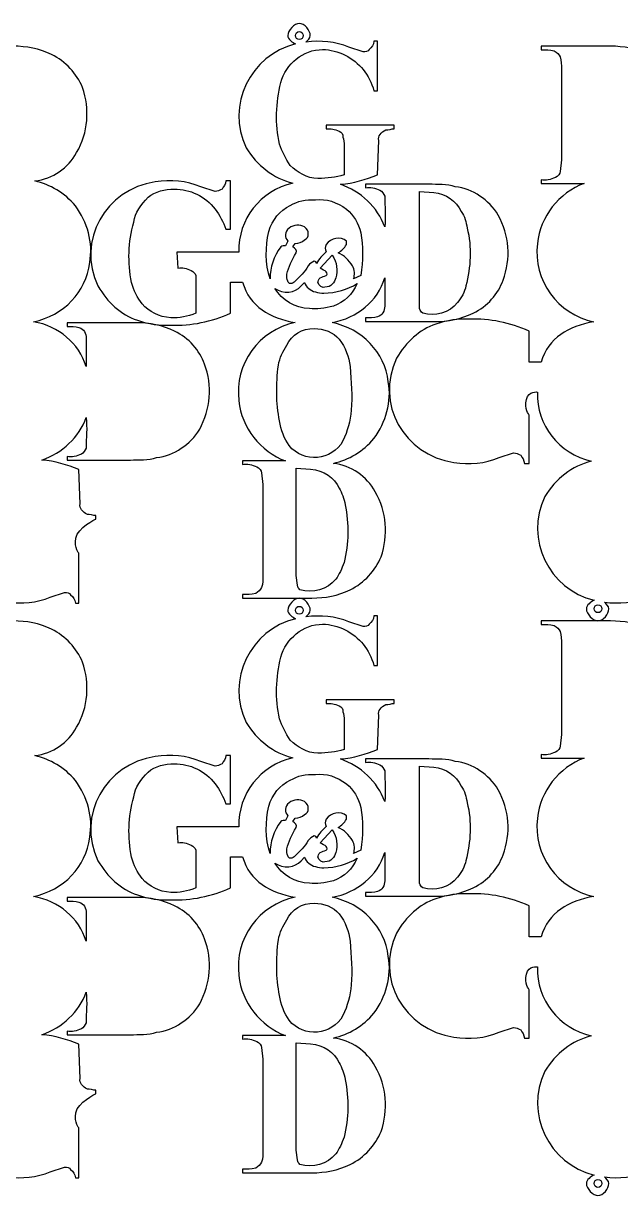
# Model space of a CAD drawing. Extents: x -18 to 3238, y 190 to 1701.
# Drawn here: x 1453 to 2223, y 190 to 1701 of the extents above; entities that cross this region are included whole.
import ezdxf

# ---------------------------------------------------------------- set-up
doc = ezdxf.new("R2010")
doc.units = 0
doc.layers.add('H0104_Printing_Least_16', color=7, linetype='CONTINUOUS')

msp = doc.modelspace()

# ---------------------------------------------------------------- linework, layer by layer
at = {"layer": 'H0104_Printing_Least_16', "color": 7}
for points in [[(1804.154655, 1685.034058)], [(2065.620648, 1453.760064)], [(1843.747654, 1380.640065)], [(1888.430653, 1376.070066)], [(2024.019649, 1362.360066)], [(1852.992654, 1336.464067)], [(1860.696653, 1293.810068)], [(2101.868347, 1215.99417)], [(1860.696653, 1101.870072)], [(2194.221345, 951.523176)], [(1804.154655, 944.565176)], [(2065.620648, 713.291182)], [(1843.747654, 640.171184)], [(1888.430653, 635.601184)], [(2024.019649, 621.891184)], [(1852.992654, 595.995185)], [(1860.696653, 553.341186)], [(2101.868347, 475.525288)], [(1860.696653, 361.401191)], [(2194.221345, 211.054295)]]:
    msp.add_lwpolyline(points, close=True, dxfattribs=at)
for points in [[(1905.378652, 1613.70906), (1910.001652, 1613.70906), (1910.001652, 1677.690058), (1905.378652, 1677.690058)], [(1891.511653, 1663.979058), (1873.022653, 1670.073058)], [(2210.274345, 1671.321158), (2120.908347, 1671.321158), (2120.908347, 1666.752158)], [(2147.102346, 1640.855159), (2147.102346, 1525.081162), (2145.561346, 1509.849162)], [(1931.572652, 1564.963061), (1931.572652, 1569.533061), (1843.747654, 1569.533061), (1843.747654, 1564.963061)], [(1866.859653, 1543.636061), (1866.859653, 1505.553062)], [(1910.001652, 1505.553062), (1911.541652, 1549.729061)], [(1714.321657, 1435.480064), (1720.484657, 1435.480064), (1720.484657, 1497.936063), (1714.321657, 1497.936063)], [(2120.908347, 1499.185163), (2120.908347, 1494.615163), (2176.377346, 1494.615163)], [(1700.454657, 1484.226063), (1681.964658, 1490.320063)], [(1976.255651, 1493.366063), (1894.593653, 1493.366063), (1894.593653, 1488.797063)], [(1963.928651, 1333.416067), (1963.928651, 1345.603066), (1963.928651, 1484.226063), (1982.41865, 1482.703063)], [(1794.442655, 1420.246064), (1791.360655, 1414.153065)], [(1869.940653, 1415.677065), (1869.940653, 1420.246064)], [(1731.269657, 1406.536065), (1731.216657, 1405.931065), (1651.095659, 1405.931065), (1652.689659, 1385.210065)], [(1800.605655, 1412.630065), (1803.686655, 1417.200065)], [(1836.043654, 1385.210065), (1851.451654, 1401.967065)], [(1675.801658, 1376.070066), (1675.801658, 1363.883066), (1675.801658, 1327.323067)], [(1888.430653, 1376.070066), (1879.185653, 1371.500066)], [(1720.484657, 1327.323067), (1720.484657, 1361.263066), (1720.484657, 1367.357066), (1735.892657, 1367.357066)], [(1811.390655, 1362.360066), (1816.013655, 1366.930066)], [(1919.245652, 1373.024066), (1919.245652, 1336.464067)], [(1598.97916, 1314.862167), (1509.613162, 1314.862167), (1509.613162, 1310.292167)], [(1894.593653, 1321.230067), (1894.593653, 1316.660067), (1983.95865, 1316.660067)], [(2120.908347, 1264.166168), (2105.500347, 1264.166168), (2105.500347, 1270.259168), (2105.500347, 1304.199167)], [(1534.266162, 1295.059168), (1534.266162, 1258.499169)], [(2116.233347, 1225.592169), (2116.286347, 1224.986169)], [(2099.337348, 1133.586172), (2105.500347, 1133.586172), (2105.500347, 1196.04217)], [(1509.613162, 1142.726171), (1509.613162, 1138.156172), (1591.27516, 1138.156172)], [(1791.360655, 1136.907072), (1735.892657, 1136.907072), (1735.892657, 1132.337072)], [(2066.981348, 1141.202171), (2085.470348, 1147.296171)], [(1526.562162, 1081.793173), (1525.021162, 1125.970172)], [(1760.544656, 1121.674072), (1762.085656, 1106.441072), (1762.085656, 990.667075)], [(1806.768655, 976.958076), (1805.227655, 989.144075), (1805.227655, 1127.767072), (1823.717654, 1126.244072)], [(1546.592161, 1061.989173), (1546.592161, 1066.559173)], [(1520.399162, 953.833176), (1525.021162, 953.833176), (1525.021162, 1017.813175)], [(1488.042163, 961.449176), (1506.532162, 967.544176)], [(1735.892657, 964.771076), (1735.892657, 960.201076), (1825.257654, 960.201076)], [(1905.378652, 873.240178), (1910.001652, 873.240178), (1910.001652, 937.221177), (1905.378652, 937.221177)], [(1891.511653, 923.510177), (1873.022653, 929.604177)], [(2210.274345, 930.852277), (2120.908347, 930.852277), (2120.908347, 926.283277)], [(2147.102346, 900.386277), (2147.102346, 784.61228), (2145.561346, 769.380281)], [(1931.572652, 824.494179), (1931.572652, 829.064179), (1843.747654, 829.064179), (1843.747654, 824.494179)], [(1866.859653, 803.16718), (1866.859653, 765.084181)], [(1910.001652, 765.084181), (1911.541652, 809.26018)], [(1714.321657, 695.011183), (1720.484657, 695.011183), (1720.484657, 757.467181), (1714.321657, 757.467181)], [(2120.908347, 758.716281), (2120.908347, 754.146281), (2176.377346, 754.146281)], [(1700.454657, 743.757181), (1681.964658, 749.851181)], [(1976.255651, 752.898181), (1894.593653, 752.898181), (1894.593653, 748.328181)], [(1963.928651, 592.947185), (1963.928651, 605.134185), (1963.928651, 743.757181), (1982.41865, 742.234181)], [(1794.442655, 679.778183), (1791.360655, 673.684183)], [(1869.940653, 675.208183), (1869.940653, 679.778183)], [(1731.269657, 666.067183), (1731.216657, 665.462183), (1651.095659, 665.462183), (1652.689659, 644.741184)], [(1800.605655, 672.161183), (1803.686655, 676.731183)], [(1836.043654, 644.741184), (1851.451654, 661.498183)], [(1675.801658, 635.601184), (1675.801658, 623.414184), (1675.801658, 586.854185)], [(1888.430653, 635.601184), (1879.185653, 631.031184)], [(1720.484657, 586.854185), (1720.484657, 620.794184), (1720.484657, 626.888184), (1735.892657, 626.888184)], [(1811.390655, 621.891184), (1816.013655, 626.461184)], [(1919.245652, 632.555184), (1919.245652, 595.995185)], [(1598.97916, 574.393286), (1509.613162, 574.393286), (1509.613162, 569.823286)], [(1894.593653, 580.761185), (1894.593653, 576.191186), (1983.95865, 576.191186)], [(2120.908347, 523.697287), (2105.500347, 523.697287), (2105.500347, 529.790287), (2105.500347, 563.730286)], [(1534.266162, 554.590286), (1534.266162, 518.030287)], [(2116.233347, 485.123288), (2116.286347, 484.517288)], [(2099.337348, 393.11729), (2105.500347, 393.11729), (2105.500347, 455.573289)], [(1509.613162, 402.25729), (1509.613162, 397.68729), (1591.27516, 397.68729)], [(1791.360655, 396.43819), (1735.892657, 396.43819), (1735.892657, 391.86819)], [(2066.981348, 400.73329), (2085.470348, 406.82729)], [(1526.562162, 341.324291), (1525.021162, 385.50129)], [(1760.544656, 381.20519), (1762.085656, 365.972191), (1762.085656, 250.198194)], [(1806.768655, 236.489194), (1805.227655, 248.675194), (1805.227655, 387.29819), (1823.717654, 385.77519)], [(1546.592161, 321.520292), (1546.592161, 326.090292)], [(1520.399162, 213.364295), (1525.021162, 213.364295), (1525.021162, 277.344293)], [(1488.042163, 220.980294), (1506.532162, 227.075294)], [(1735.892657, 224.302194), (1735.892657, 219.732195), (1825.257654, 219.732195)]]:
    msp.add_lwpolyline(points, dxfattribs=at)
for points in [[(1809.204655, 1700.665057), (1802.657655, 1700.665057), (1794.246655, 1691.620058), (1794.246655, 1685.034058)], [(1823.289654, 1685.034058), (1823.289654, 1691.620058), (1815.752655, 1700.665057), (1809.204655, 1700.665057)], [(1794.246655, 1685.034058), (1794.246655, 1680.207058), (1800.207655, 1676.059058), (1804.308655, 1674.183058)], [(1804.154655, 1685.034058), (1804.154655, 1687.815058), (1806.415655, 1690.069058), (1809.204655, 1690.069058)], [(1809.204655, 1679.999058), (1806.415655, 1679.999058), (1804.154655, 1682.253058), (1804.154655, 1685.034058)], [(1809.204655, 1690.069058), (1811.994655, 1690.069058), (1814.255655, 1687.815058), (1814.255655, 1685.034058)], [(1814.255655, 1685.034058), (1814.255655, 1682.253058), (1811.994655, 1679.999058), (1809.204655, 1679.999058)], [(1817.579655, 1676.594058), (1819.729655, 1678.753058), (1823.289654, 1681.737058), (1823.289654, 1685.034058)], [(1873.022653, 1670.073058), (1855.488654, 1677.296058), (1836.569654, 1679.031058), (1817.579655, 1676.594058)], [(1905.378652, 1677.690058), (1905.378652, 1673.120058), (1902.297652, 1670.073058), (1899.215653, 1667.025058)], [(1489.583163, 1660.658158), (1474.175163, 1668.275158), (1457.227164, 1671.321158), (1440.278164, 1671.321158)], [(1804.308655, 1674.183058), (1745.983656, 1659.691059), (1714.268657, 1595.37106), (1740.514656, 1540.589061)], [(1805.227655, 1654.839059), (1814.472655, 1662.455058), (1826.798654, 1667.025058), (1839.124654, 1667.025058)], [(1839.124654, 1667.025058), (1859.155654, 1667.025058), (1879.185653, 1656.362059), (1891.511653, 1641.130059)], [(1899.215653, 1667.025058), (1897.674653, 1663.979058), (1894.593653, 1663.979058), (1891.511653, 1663.979058)], [(2120.908347, 1666.752158), (2127.072347, 1666.752158), (2131.694347, 1666.752158), (2137.857347, 1665.228158)], [(2137.857347, 1665.228158), (2140.939346, 1663.705158), (2144.020346, 1660.658158), (2145.561346, 1657.611159)], [(2259.579344, 1660.658158), (2244.171344, 1668.275158), (2227.223344, 1671.321158), (2210.274345, 1671.321158)], [(1529.644162, 1618.00416), (1521.940162, 1636.284159), (1508.073162, 1651.518159), (1489.583163, 1660.658158)], [(1785.197655, 1624.372059), (1788.279655, 1636.560059), (1795.982655, 1647.223059), (1805.227655, 1654.839059)], [(2145.561346, 1657.611159), (2147.102346, 1653.041159), (2147.102346, 1646.948159), (2147.102346, 1640.855159)], [(1891.511653, 1641.130059), (1897.674653, 1633.513059), (1902.297652, 1624.372059), (1905.378652, 1613.70906)], [(1521.940162, 1534.222162), (1537.348162, 1560.118161), (1538.888162, 1590.58516), (1529.644162, 1618.00416)], [(1783.656655, 1545.159061), (1777.493656, 1571.056061), (1779.034656, 1598.47706), (1785.197655, 1624.372059)], [(1843.747654, 1564.963061), (1849.910654, 1564.963061), (1854.532654, 1564.963061), (1860.696653, 1561.917061)], [(1860.696653, 1561.917061), (1863.777653, 1560.393061), (1865.318653, 1557.347061), (1865.318653, 1554.300061)], [(1911.541652, 1549.729061), (1910.001652, 1555.824061), (1914.623652, 1560.393061), (1920.786652, 1563.440061)], [(1920.786652, 1563.440061), (1923.868652, 1563.440061), (1928.490652, 1564.963061), (1931.572652, 1564.963061)], [(1740.514656, 1540.589061), (1754.381656, 1517.740062), (1775.952656, 1500.983062), (1800.605655, 1494.890063)], [(1797.523655, 1517.740062), (1791.360655, 1526.880062), (1786.738655, 1536.020062), (1783.656655, 1545.159061)], [(1865.318653, 1554.300061), (1866.859653, 1551.252061), (1866.859653, 1546.682061), (1866.859653, 1543.636061)], [(1468.012163, 1497.662163), (1491.124163, 1500.708162), (1511.154162, 1514.419162), (1521.940162, 1534.222162)], [(1832.961654, 1500.983062), (1819.094655, 1500.983062), (1806.768655, 1508.599062), (1797.523655, 1517.740062)], [(1520.399162, 1465.672163), (1506.532162, 1482.428163), (1488.042163, 1493.092163), (1468.012163, 1497.662163)], [(1623.414659, 1496.413063), (1558.701661, 1487.273063), (1521.722662, 1420.246064), (1549.456661, 1362.360066)], [(1681.964658, 1490.320063), (1663.475658, 1497.936063), (1643.444659, 1499.459063), (1623.414659, 1496.413063)], [(1714.321657, 1497.936063), (1714.321657, 1493.366063), (1711.239657, 1490.320063), (1709.698657, 1487.273063)], [(1866.859653, 1505.553062), (1856.073654, 1502.506062), (1845.288654, 1500.983062), (1832.961654, 1500.983062)], [(1862.236653, 1493.366063), (1879.185653, 1494.890063), (1894.593653, 1499.459063), (1910.001652, 1505.553062)], [(2139.398347, 1502.231162), (2133.235347, 1499.185163), (2127.072347, 1497.662163), (2120.908347, 1499.185163)], [(2145.561346, 1509.849162), (2145.561346, 1506.802162), (2142.479346, 1503.755162), (2139.398347, 1502.231162)], [(1614.16966, 1476.610063), (1623.414659, 1484.226063), (1635.741659, 1487.273063), (1648.067659, 1487.273063)], [(1648.067659, 1487.273063), (1668.097658, 1487.273063), (1688.127658, 1478.133063), (1700.454657, 1461.376063)], [(1709.698657, 1487.273063), (1706.617657, 1485.749063), (1703.535657, 1484.226063), (1700.454657, 1484.226063)], [(1800.605655, 1494.890063), (1759.003656, 1485.749063), (1729.729657, 1447.666064), (1731.269657, 1406.536065)], [(1919.245652, 1438.527064), (1910.001652, 1464.423063), (1888.430653, 1484.226063), (1862.236653, 1493.366063)], [(1894.593653, 1488.797063), (1900.756652, 1490.320063), (1906.919652, 1488.797063), (1913.082652, 1485.749063)], [(1913.082652, 1485.749063), (1916.164652, 1484.226063), (1917.705652, 1481.179063), (1919.245652, 1478.133063)], [(2010.15265, 1490.320063), (1999.36665, 1493.366063), (1987.04065, 1493.366063), (1976.255651, 1493.366063)], [(1982.41865, 1482.703063), (1997.82665, 1481.179063), (2011.69365, 1472.040063), (2017.85665, 1458.330064)], [(2065.620648, 1453.760064), (2053.294649, 1473.563063), (2033.264649, 1487.273063), (2010.15265, 1490.320063)], [(2176.377346, 1494.615163), (2144.020346, 1482.428163), (2119.367347, 1451.962164), (2116.286347, 1416.925165)], [(1538.888162, 1392.552165), (1543.511161, 1418.449165), (1535.807162, 1444.345164), (1520.399162, 1465.672163)], [(1595.68066, 1444.620064), (1597.22166, 1456.806064), (1604.92566, 1467.469063), (1614.16966, 1476.610063)], [(1769.789656, 1432.433064), (1774.411656, 1447.666064), (1783.656655, 1459.853064), (1797.523655, 1465.946063)], [(1797.523655, 1465.946063), (1806.768655, 1472.040063), (1817.553655, 1473.563063), (1829.880654, 1473.563063)], [(1829.880654, 1473.563063), (1843.747654, 1475.086063), (1857.614654, 1470.517063), (1869.940653, 1461.376063)], [(1919.245652, 1478.133063), (1919.245652, 1464.423063), (1920.786652, 1452.237064), (1919.245652, 1438.527064)], [(1700.454657, 1461.376063), (1706.617657, 1453.760064), (1711.239657, 1444.620064), (1714.321657, 1435.480064)], [(1869.940653, 1461.376063), (1879.185653, 1453.760064), (1885.348653, 1443.096064), (1888.430653, 1430.910064)], [(2017.85665, 1458.330064), (2022.478649, 1452.237064), (2024.019649, 1444.620064), (2025.560649, 1437.003064)], [(2071.783648, 1369.976066), (2082.569648, 1397.397065), (2079.487648, 1427.863064), (2065.620648, 1453.760064)], [(1592.59866, 1366.930066), (1587.97666, 1392.827065), (1587.97666, 1418.723065), (1595.68066, 1444.620064)], [(1795.982655, 1437.003064), (1789.819655, 1432.433064), (1789.819655, 1424.816064), (1794.442655, 1420.246064)], [(1816.013655, 1438.527064), (1809.849655, 1441.573064), (1802.146655, 1441.573064), (1795.982655, 1437.003064)], [(1816.013655, 1421.770064), (1822.176654, 1424.816064), (1822.176654, 1433.957064), (1816.013655, 1438.527064)], [(2025.560649, 1437.003064), (2031.723649, 1412.630065), (2030.182649, 1386.733065), (2024.019649, 1362.360066)], [(1771.330656, 1371.500066), (1765.167656, 1391.303065), (1765.167656, 1412.630065), (1769.789656, 1432.433064)], [(1803.686655, 1417.200065), (1808.309655, 1417.200065), (1812.931655, 1418.723065), (1816.013655, 1421.770064)], [(1869.940653, 1420.246064), (1862.236653, 1426.340064), (1849.910654, 1424.816064), (1843.747654, 1415.677065)], [(1888.430653, 1430.910064), (1891.511653, 1414.153065), (1891.511653, 1394.350065), (1888.430653, 1376.070066)], [(1785.197655, 1412.630065), (1775.952656, 1400.443065), (1771.330656, 1386.733065), (1771.330656, 1371.500066)], [(1791.360655, 1414.153065), (1789.819655, 1414.153065), (1786.738655, 1414.153065), (1785.197655, 1412.630065)], [(1792.901655, 1377.593066), (1795.982655, 1386.733065), (1799.064655, 1395.873065), (1805.227655, 1405.013065)], [(1805.227655, 1405.013065), (1806.768655, 1408.060065), (1803.686655, 1411.107065), (1800.605655, 1412.630065)], [(1843.747654, 1406.536065), (1839.124654, 1401.967065), (1834.502654, 1397.397065), (1831.420654, 1391.303065)], [(1843.747654, 1415.677065), (1842.206654, 1412.630065), (1842.206654, 1409.583065), (1843.747654, 1406.536065)], [(1859.155654, 1405.013065), (1863.777653, 1408.060065), (1866.859653, 1411.107065), (1869.940653, 1415.677065)], [(1877.644653, 1388.256065), (1873.022653, 1395.873065), (1866.859653, 1401.967065), (1859.155654, 1405.013065)], [(2116.286347, 1416.925165), (2110.123347, 1369.702166), (2142.479346, 1325.525167), (2188.703345, 1316.386167)], [(1466.471163, 1316.386167), (1504.991162, 1324.002167), (1534.266162, 1354.469166), (1538.888162, 1392.552165)], [(1828.339654, 1394.350065), (1825.257654, 1392.827065), (1822.176654, 1391.303065), (1820.635654, 1388.256065)], [(1831.420654, 1391.303065), (1831.420654, 1392.827065), (1829.880654, 1394.350065), (1828.339654, 1394.350065)], [(1851.451654, 1401.967065), (1857.614654, 1392.827065), (1859.155654, 1382.163065), (1856.073654, 1373.024066)], [(1652.689659, 1385.210065), (1658.852659, 1386.733065), (1663.475658, 1385.210065), (1669.638658, 1382.163065)], [(1669.638658, 1382.163065), (1672.719658, 1380.640065), (1674.260658, 1379.117066), (1675.801658, 1376.070066)], [(1794.442655, 1368.453066), (1792.901655, 1371.500066), (1792.901655, 1374.547066), (1792.901655, 1377.593066)], [(1820.635654, 1388.256065), (1816.013655, 1380.640065), (1809.849655, 1374.547066), (1803.686655, 1368.453066)], [(1843.747654, 1380.640065), (1842.206654, 1382.163065), (1839.124654, 1383.687065), (1836.043654, 1385.210065)], [(1836.043654, 1373.024066), (1839.124654, 1374.547066), (1840.665654, 1374.547066), (1843.747654, 1376.070066)], [(1843.747654, 1376.070066), (1845.288654, 1376.070066), (1845.288654, 1379.117066), (1843.747654, 1380.640065)], [(1879.185653, 1371.500066), (1880.726653, 1376.070066), (1880.726653, 1383.687065), (1877.644653, 1388.256065)], [(1549.456661, 1362.360066), (1561.783661, 1341.033066), (1578.731661, 1325.800067), (1600.30266, 1318.184067)], [(1606.46666, 1339.510067), (1600.30266, 1347.126066), (1595.68066, 1356.267066), (1592.59866, 1366.930066)], [(1735.892657, 1367.357066), (1745.136656, 1335.366067), (1771.330656, 1321.230067), (1803.686655, 1315.136067)], [(1777.493656, 1359.313066), (1788.279655, 1351.696066), (1803.686655, 1353.220066), (1811.390655, 1362.360066)], [(1822.176654, 1333.416067), (1803.686655, 1333.416067), (1786.738655, 1344.080066), (1777.493656, 1359.313066)], [(1797.523655, 1365.407066), (1795.982655, 1365.407066), (1794.442655, 1366.930066), (1794.442655, 1368.453066)], [(1803.686655, 1368.453066), (1802.146655, 1366.930066), (1800.605655, 1365.407066), (1797.523655, 1365.407066)], [(1816.013655, 1366.930066), (1817.553655, 1360.837066), (1823.717654, 1356.267066), (1829.880654, 1354.744066)], [(1832.961654, 1366.930066), (1832.961654, 1368.453066), (1834.502654, 1371.500066), (1836.043654, 1373.024066)], [(1842.206654, 1360.837066), (1839.124654, 1359.313066), (1834.502654, 1362.360066), (1832.961654, 1366.930066)], [(1840.665654, 1353.220066), (1856.073654, 1353.220066), (1871.481653, 1357.790066), (1883.807653, 1365.407066)], [(1856.073654, 1373.024066), (1854.532654, 1366.930066), (1849.910654, 1360.837066), (1842.206654, 1360.837066)], [(1851.451654, 1315.136067), (1883.807653, 1321.230067), (1910.001652, 1342.557066), (1919.245652, 1373.024066)], [(1883.807653, 1365.407066), (1877.644653, 1351.696066), (1866.859653, 1341.033066), (1852.992654, 1336.464067)], [(2024.019649, 1362.360066), (2022.478649, 1354.744066), (2017.85665, 1347.126066), (2013.23365, 1341.033066)], [(2033.264649, 1327.323067), (2051.753649, 1336.464067), (2065.620648, 1351.696066), (2071.783648, 1369.976066)], [(1829.880654, 1354.744066), (1832.961654, 1353.220066), (1837.584654, 1353.220066), (1840.665654, 1353.220066)], [(1643.444659, 1321.230067), (1628.037659, 1322.753067), (1615.71066, 1328.847067), (1606.46666, 1339.510067)], [(1852.992654, 1336.464067), (1842.206654, 1333.416067), (1831.420654, 1331.893067), (1822.176654, 1333.416067)], [(1919.245652, 1336.464067), (1919.245652, 1330.370067), (1916.164652, 1324.277067), (1910.001652, 1322.753067)], [(1968.551651, 1327.323067), (1965.469651, 1328.847067), (1965.469651, 1330.370067), (1963.928651, 1333.416067)], [(2013.23365, 1341.033066), (2002.44865, 1327.323067), (1983.95865, 1322.753067), (1968.551651, 1327.323067)], [(1534.266162, 1258.499169), (1525.021162, 1288.966168), (1498.828163, 1310.292167), (1466.471163, 1316.386167)], [(1648.284159, 1304.199167), (1632.876159, 1311.815167), (1615.92816, 1314.862167), (1598.97916, 1314.862167)], [(1600.30266, 1318.184067), (1614.16966, 1313.613067), (1629.577659, 1310.567067), (1643.444659, 1312.090067)], [(1675.801658, 1327.323067), (1665.015658, 1322.753067), (1654.230659, 1321.230067), (1643.444659, 1321.230067)], [(1643.444659, 1312.090067), (1669.638658, 1310.567067), (1695.831658, 1316.660067), (1720.484657, 1327.323067)], [(1803.686655, 1315.136067), (1757.463656, 1305.997067), (1725.106657, 1261.820068), (1731.269657, 1214.59707)], [(1923.868652, 1238.970069), (1919.245652, 1277.053068), (1889.971653, 1307.520067), (1851.451654, 1315.136067)], [(1910.001652, 1322.753067), (1905.378652, 1321.230067), (1899.215653, 1321.230067), (1894.593653, 1321.230067)], [(1983.95865, 1316.660067), (2000.90765, 1316.660067), (2017.85665, 1319.707067), (2033.264649, 1327.323067)], [(2028.461349, 1319.432167), (2014.59435, 1320.956167), (1999.18635, 1317.909167), (1985.31935, 1313.339167)], [(2105.500347, 1304.199167), (2080.848348, 1314.862167), (2054.654349, 1320.956167), (2028.461349, 1319.432167)], [(2188.703345, 1316.386167), (2156.346346, 1310.292167), (2130.153347, 1296.156168), (2120.908347, 1264.166168)], [(1509.613162, 1310.292167), (1514.236162, 1310.292167), (1520.399162, 1310.292167), (1525.021162, 1308.769167)], [(1525.021162, 1308.769167), (1531.184162, 1307.246167), (1534.266162, 1301.152167), (1534.266162, 1295.059168)], [(1686.804158, 1261.546168), (1680.641158, 1279.826168), (1666.774158, 1295.059168), (1648.284159, 1304.199167)], [(1792.901655, 1286.193068), (1799.064655, 1299.904068), (1812.931655, 1307.520067), (1828.339654, 1307.520067)], [(1828.339654, 1307.520067), (1840.665654, 1307.520067), (1852.992654, 1302.950067), (1860.696653, 1293.810068)], [(1985.31935, 1313.339167), (1963.748351, 1305.722167), (1946.799351, 1290.489168), (1934.473352, 1269.162168)], [(1782.115655, 1260.297068), (1783.656655, 1269.437068), (1788.279655, 1278.577068), (1792.901655, 1286.193068)], [(1860.696653, 1293.810068), (1868.399653, 1283.147068), (1873.022653, 1270.960068), (1874.563653, 1258.774069)], [(1934.473352, 1269.162168), (1906.739352, 1211.27617), (1943.718351, 1144.249171), (2008.43135, 1135.109172)], [(1680.641158, 1177.762171), (1694.508158, 1203.65917), (1697.590158, 1234.126169), (1686.804158, 1261.546168)], [(1783.656655, 1188.70007), (1779.034656, 1211.55007), (1779.034656, 1235.923069), (1782.115655, 1260.297068)], [(1874.563653, 1258.774069), (1876.103653, 1238.970069), (1877.644653, 1220.691069), (1876.103653, 1202.41107)], [(1905.378652, 1165.851071), (1920.786652, 1187.17707), (1928.490652, 1213.07407), (1923.868652, 1238.970069)], [(2101.868347, 1215.99417), (2104.868347, 1227.994169), (2116.233347, 1225.592169), (2116.233347, 1225.592169)], [(2116.286347, 1224.986169), (2114.745347, 1183.85617), (2144.020346, 1145.773171), (2185.621345, 1136.632172)], [(1731.269657, 1214.59707), (1734.351657, 1179.560071), (1759.003656, 1149.094071), (1791.360655, 1136.907072)], [(2105.500347, 1196.04217), (2105.500347, 1196.04217), (2098.868348, 1203.99417), (2101.868347, 1215.99417)], [(1876.103653, 1202.41107), (1874.563653, 1188.70007), (1871.481653, 1174.990071), (1865.318653, 1162.803071)], [(1477.257163, 1138.156172), (1503.450162, 1147.296171), (1525.021162, 1167.099171), (1534.266162, 1192.99617)], [(1534.266162, 1192.99617), (1535.807162, 1179.286171), (1534.266162, 1167.099171), (1534.266162, 1153.389171)], [(1795.982655, 1156.710071), (1789.819655, 1165.851071), (1785.197655, 1176.514071), (1783.656655, 1188.70007)], [(1625.173159, 1141.202171), (1648.284159, 1144.249171), (1668.314158, 1157.959171), (1680.641158, 1177.762171)], [(1852.992654, 1133.861072), (1873.022653, 1138.430072), (1891.511653, 1149.094071), (1905.378652, 1165.851071)], [(1534.266162, 1153.389171), (1532.725162, 1150.343171), (1531.184162, 1147.296171), (1528.103162, 1145.773171)], [(1865.318653, 1162.803071), (1851.451654, 1136.907072), (1814.472655, 1133.861072), (1795.982655, 1156.710071)], [(1525.021162, 1125.970172), (1509.613162, 1132.063172), (1494.205163, 1136.632172), (1477.257163, 1138.156172)], [(1528.103162, 1145.773171), (1521.940162, 1142.726171), (1515.777162, 1141.202171), (1509.613162, 1142.726171)], [(1591.27516, 1138.156172), (1602.06116, 1138.156172), (1614.38716, 1138.156172), (1625.173159, 1141.202171)], [(1735.892657, 1132.337072), (1742.055656, 1133.861072), (1748.218656, 1132.337072), (1754.381656, 1129.291072)], [(1906.919652, 1097.301073), (1896.134653, 1117.104072), (1876.103653, 1130.814072), (1852.992654, 1133.861072)], [(2008.43135, 1135.109172), (2028.461349, 1132.063172), (2048.491349, 1133.586172), (2066.981348, 1141.202171)], [(2085.470348, 1147.296171), (2088.552348, 1147.296171), (2091.633348, 1145.773171), (2094.715348, 1144.249171)], [(2094.715348, 1144.249171), (2096.256348, 1141.202171), (2099.337348, 1138.156172), (2099.337348, 1133.586172)], [(2185.621345, 1136.632172), (2160.969346, 1130.539172), (2139.398347, 1113.782172), (2125.531347, 1090.933173)], [(1754.381656, 1129.291072), (1757.463656, 1127.767072), (1760.544656, 1124.720072), (1760.544656, 1121.674072)], [(1823.717654, 1126.244072), (1840.665654, 1124.720072), (1854.532654, 1115.580072), (1860.696653, 1101.870072)], [(1860.696653, 1101.870072), (1863.777653, 1095.777073), (1866.859653, 1088.161073), (1868.399653, 1080.544073)], [(1914.623652, 1013.518075), (1923.868652, 1040.937074), (1922.327652, 1071.404073), (1906.919652, 1097.301073)], [(2125.531347, 1090.933173), (2099.284348, 1036.151174), (2131.000347, 971.831176), (2189.324345, 957.339176)], [(1535.807162, 1068.082173), (1529.644162, 1071.129173), (1525.021162, 1075.699173), (1526.562162, 1081.793173)], [(1868.399653, 1080.544073), (1873.022653, 1056.171074), (1873.022653, 1030.274074), (1866.859653, 1005.901075)], [(1521.015162, 1037.555174), (1523.398162, 1051.063174), (1546.592161, 1061.989173), (1546.592161, 1061.989173)], [(1546.592161, 1066.559173), (1543.511161, 1066.559173), (1538.888162, 1068.082173), (1535.807162, 1068.082173)], [(1525.021162, 1017.813175), (1525.021162, 1017.813175), (1518.631162, 1024.047174), (1521.015162, 1037.555174)], [(1874.563653, 970.864076), (1893.052653, 980.004075), (1906.919652, 995.238075), (1914.623652, 1013.518075)], [(1866.859653, 1005.901075), (1863.777653, 998.284075), (1860.696653, 990.667075), (1856.073654, 984.574075)], [(1762.085656, 990.667075), (1762.085656, 984.574075), (1762.085656, 978.481076), (1760.544656, 973.911076)], [(1856.073654, 984.574075), (1845.288654, 970.864076), (1826.798654, 966.294076), (1809.849655, 970.864076)], [(1506.532162, 967.544176), (1509.613162, 967.544176), (1512.695162, 967.544176), (1514.236162, 964.497176)], [(1760.544656, 973.911076), (1759.003656, 970.864076), (1755.922656, 967.817076), (1752.840656, 966.294076)], [(1809.849655, 970.864076), (1808.309655, 972.387076), (1806.768655, 973.911076), (1806.768655, 976.958076)], [(1825.257654, 960.201076), (1842.206654, 960.201076), (1859.155654, 963.248076), (1874.563653, 970.864076)], [(1432.599164, 954.928176), (1451.590164, 952.491176), (1470.509163, 954.226176), (1488.042163, 961.449176)], [(1514.236162, 964.497176), (1517.317162, 961.449176), (1520.399162, 958.402176), (1520.399162, 953.833176)], [(1752.840656, 966.294076), (1746.677656, 964.771076), (1742.055656, 964.771076), (1735.892657, 964.771076)], [(1809.204655, 960.196176), (1802.657655, 960.196176), (1794.246655, 951.151176), (1794.246655, 944.565176)], [(1823.289654, 944.565176), (1823.289654, 951.151176), (1815.752655, 960.196176), (1809.204655, 960.196176)], [(2189.324345, 957.339176), (2185.223345, 955.463176), (2179.263346, 951.315176), (2179.263346, 946.488176)], [(2189.171345, 946.488176), (2189.171345, 949.269176), (2191.432345, 951.523176), (2194.221345, 951.523176)], [(2194.221345, 951.523176), (2197.010345, 951.523176), (2199.272345, 949.269176), (2199.272345, 946.488176)], [(2202.596345, 954.928176), (2221.586344, 952.491176), (2240.505344, 954.226176), (2258.038344, 961.449176)], [(2208.305345, 946.488176), (2208.305345, 949.785176), (2204.745345, 952.769176), (2202.596345, 954.928176)], [(1794.246655, 944.565176), (1794.246655, 939.738177), (1800.207655, 935.590177), (1804.308655, 933.714177)], [(1804.154655, 944.565176), (1804.154655, 947.346176), (1806.415655, 949.600176), (1809.204655, 949.600176)], [(1809.204655, 939.530177), (1806.415655, 939.530177), (1804.154655, 941.784176), (1804.154655, 944.565176)], [(1809.204655, 949.600176), (1811.994655, 949.600176), (1814.255655, 947.346176), (1814.255655, 944.565176)], [(1814.255655, 944.565176), (1814.255655, 941.784176), (1811.994655, 939.530177), (1809.204655, 939.530177)], [(1817.579655, 936.125177), (1819.729655, 938.284177), (1823.289654, 941.268176), (1823.289654, 944.565176)], [(1873.022653, 929.604177), (1855.488654, 936.827177), (1836.569654, 938.562177), (1817.579655, 936.125177)], [(1905.378652, 937.221177), (1905.378652, 932.651177), (1902.297652, 929.604177), (1899.215653, 926.556177)], [(2179.263346, 946.488176), (2179.263346, 939.902177), (2187.674345, 930.857177), (2194.221345, 930.857177)], [(2194.221345, 941.453176), (2191.432345, 941.453176), (2189.171345, 943.708176), (2189.171345, 946.488176)], [(2199.272345, 946.488176), (2199.272345, 943.708176), (2197.010345, 941.453176), (2194.221345, 941.453176)], [(2194.221345, 930.857177), (2200.768345, 930.857177), (2208.305345, 939.902177), (2208.305345, 946.488176)], [(1489.583163, 920.189277), (1474.175163, 927.806277), (1457.227164, 930.852277), (1440.278164, 930.852277)], [(1804.308655, 933.714177), (1745.983656, 919.222177), (1714.268657, 854.902179), (1740.514656, 800.12018)], [(1805.227655, 914.370177), (1814.472655, 921.986177), (1826.798654, 926.556177), (1839.124654, 926.556177)], [(1839.124654, 926.556177), (1859.155654, 926.556177), (1879.185653, 915.893177), (1891.511653, 900.661177)], [(1899.215653, 926.556177), (1897.674653, 923.510177), (1894.593653, 923.510177), (1891.511653, 923.510177)], [(2120.908347, 926.283277), (2127.072347, 926.283277), (2131.694347, 926.283277), (2137.857347, 924.759277)], [(2137.857347, 924.759277), (2140.939346, 923.236277), (2144.020346, 920.189277), (2145.561346, 917.142277)], [(2259.579344, 920.189277), (2244.171344, 927.806277), (2227.223344, 930.852277), (2210.274345, 930.852277)], [(1529.644162, 877.536278), (1521.940162, 895.816278), (1508.073162, 911.049277), (1489.583163, 920.189277)], [(1785.197655, 883.903178), (1788.279655, 896.091178), (1795.982655, 906.754177), (1805.227655, 914.370177)], [(2145.561346, 917.142277), (2147.102346, 912.572277), (2147.102346, 906.479277), (2147.102346, 900.386277)], [(1891.511653, 900.661177), (1897.674653, 893.044178), (1902.297652, 883.903178), (1905.378652, 873.240178)], [(1521.940162, 793.75328), (1537.348162, 819.64928), (1538.888162, 850.116279), (1529.644162, 877.536278)], [(1783.656655, 804.69018), (1777.493656, 830.587179), (1779.034656, 858.008179), (1785.197655, 883.903178)], [(1843.747654, 824.494179), (1849.910654, 824.494179), (1854.532654, 824.494179), (1860.696653, 821.448179)], [(1860.696653, 821.448179), (1863.777653, 819.92418), (1865.318653, 816.87818), (1865.318653, 813.83118)], [(1911.541652, 809.26018), (1910.001652, 815.35518), (1914.623652, 819.92418), (1920.786652, 822.971179)], [(1920.786652, 822.971179), (1923.868652, 822.971179), (1928.490652, 824.494179), (1931.572652, 824.494179)], [(1797.523655, 777.271181), (1791.360655, 786.41118), (1786.738655, 795.55118), (1783.656655, 804.69018)], [(1865.318653, 813.83118), (1866.859653, 810.78318), (1866.859653, 806.21318), (1866.859653, 803.16718)], [(1468.012163, 757.193281), (1491.124163, 760.239281), (1511.154162, 773.950281), (1521.940162, 793.75328)], [(1740.514656, 800.12018), (1754.381656, 777.271181), (1775.952656, 760.514181), (1800.605655, 754.421181)], [(1832.961654, 760.514181), (1819.094655, 760.514181), (1806.768655, 768.130181), (1797.523655, 777.271181)], [(1520.399162, 725.203282), (1506.532162, 741.959281), (1488.042163, 752.623281), (1468.012163, 757.193281)], [(1623.414659, 755.944181), (1558.701661, 746.804181), (1521.722662, 679.778183), (1549.456661, 621.891184)], [(1681.964658, 749.851181), (1663.475658, 757.467181), (1643.444659, 758.991181), (1623.414659, 755.944181)], [(1714.321657, 757.467181), (1714.321657, 752.898181), (1711.239657, 749.851181), (1709.698657, 746.804181)], [(1866.859653, 765.084181), (1856.073654, 762.037181), (1845.288654, 760.514181), (1832.961654, 760.514181)], [(1862.236653, 752.898181), (1879.185653, 754.421181), (1894.593653, 758.991181), (1910.001652, 765.084181)], [(2139.398347, 761.763281), (2133.235347, 758.716281), (2127.072347, 757.193281), (2120.908347, 758.716281)], [(2145.561346, 769.380281), (2145.561346, 766.333281), (2142.479346, 763.286281), (2139.398347, 761.763281)], [(1614.16966, 736.141182), (1623.414659, 743.757181), (1635.741659, 746.804181), (1648.067659, 746.804181)], [(1648.067659, 746.804181), (1668.097658, 746.804181), (1688.127658, 737.664182), (1700.454657, 720.907182)], [(1709.698657, 746.804181), (1706.617657, 745.280181), (1703.535657, 743.757181), (1700.454657, 743.757181)], [(1800.605655, 754.421181), (1759.003656, 745.280181), (1729.729657, 707.197182), (1731.269657, 666.067183)], [(1919.245652, 698.058183), (1910.001652, 723.954182), (1888.430653, 743.757181), (1862.236653, 752.898181)], [(1894.593653, 748.328181), (1900.756652, 749.851181), (1906.919652, 748.328181), (1913.082652, 745.280181)], [(1913.082652, 745.280181), (1916.164652, 743.757181), (1917.705652, 740.711181), (1919.245652, 737.664182)], [(2010.15265, 749.851181), (1999.36665, 752.898181), (1987.04065, 752.898181), (1976.255651, 752.898181)], [(1982.41865, 742.234181), (1997.82665, 740.711181), (2011.69365, 731.571182), (2017.85665, 717.861182)], [(2065.620648, 713.291182), (2053.294649, 733.094182), (2033.264649, 746.804181), (2010.15265, 749.851181)], [(2176.377346, 754.146281), (2144.020346, 741.959281), (2119.367347, 711.493282), (2116.286347, 676.456283)], [(1538.888162, 652.083284), (1543.511161, 677.980283), (1535.807162, 703.876282), (1520.399162, 725.203282)], [(1595.68066, 704.151182), (1597.22166, 716.337182), (1604.92566, 727.000182), (1614.16966, 736.141182)], [(1769.789656, 691.964183), (1774.411656, 707.197182), (1783.656655, 719.384182), (1797.523655, 725.477182)], [(1797.523655, 725.477182), (1806.768655, 731.571182), (1817.553655, 733.094182), (1829.880654, 733.094182)], [(1829.880654, 733.094182), (1843.747654, 734.618182), (1857.614654, 730.048182), (1869.940653, 720.907182)], [(1919.245652, 737.664182), (1919.245652, 723.954182), (1920.786652, 711.768182), (1919.245652, 698.058183)], [(1700.454657, 720.907182), (1706.617657, 713.291182), (1711.239657, 704.151182), (1714.321657, 695.011183)], [(1869.940653, 720.907182), (1879.185653, 713.291182), (1885.348653, 702.627182), (1888.430653, 690.441183)], [(2017.85665, 717.861182), (2022.478649, 711.768182), (2024.019649, 704.151182), (2025.560649, 696.534183)], [(2071.783648, 629.507184), (2082.569648, 656.928184), (2079.487648, 687.394183), (2065.620648, 713.291182)], [(1592.59866, 626.461184), (1587.97666, 652.358184), (1587.97666, 678.254183), (1595.68066, 704.151182)], [(1795.982655, 696.534183), (1789.819655, 691.964183), (1789.819655, 684.347183), (1794.442655, 679.778183)], [(1816.013655, 698.058183), (1809.849655, 701.104182), (1802.146655, 701.104182), (1795.982655, 696.534183)], [(1816.013655, 681.301183), (1822.176654, 684.347183), (1822.176654, 693.488183), (1816.013655, 698.058183)], [(2025.560649, 696.534183), (2031.723649, 672.161183), (2030.182649, 646.264184), (2024.019649, 621.891184)], [(1771.330656, 631.031184), (1765.167656, 650.834184), (1765.167656, 672.161183), (1769.789656, 691.964183)], [(1803.686655, 676.731183), (1808.309655, 676.731183), (1812.931655, 678.254183), (1816.013655, 681.301183)], [(1869.940653, 679.778183), (1862.236653, 685.871183), (1849.910654, 684.347183), (1843.747654, 675.208183)], [(1888.430653, 690.441183), (1891.511653, 673.684183), (1891.511653, 653.881184), (1888.430653, 635.601184)], [(1785.197655, 672.161183), (1775.952656, 659.974184), (1771.330656, 646.264184), (1771.330656, 631.031184)], [(1791.360655, 673.684183), (1789.819655, 673.684183), (1786.738655, 673.684183), (1785.197655, 672.161183)], [(1792.901655, 637.124184), (1795.982655, 646.264184), (1799.064655, 655.404184), (1805.227655, 664.544183)], [(1805.227655, 664.544183), (1806.768655, 667.591183), (1803.686655, 670.638183), (1800.605655, 672.161183)], [(1843.747654, 666.067183), (1839.124654, 661.498183), (1834.502654, 656.928184), (1831.420654, 650.834184)], [(1843.747654, 675.208183), (1842.206654, 672.161183), (1842.206654, 669.114183), (1843.747654, 666.067183)], [(1859.155654, 664.544183), (1863.777653, 667.591183), (1866.859653, 670.638183), (1869.940653, 675.208183)], [(1877.644653, 647.787184), (1873.022653, 655.404184), (1866.859653, 661.498183), (1859.155654, 664.544183)], [(2116.286347, 676.456283), (2110.123347, 629.233284), (2142.479346, 585.057285), (2188.703345, 575.917286)], [(1466.471163, 575.917286), (1504.991162, 583.533285), (1534.266162, 614.000285), (1538.888162, 652.083284)], [(1828.339654, 653.881184), (1825.257654, 652.358184), (1822.176654, 650.834184), (1820.635654, 647.787184)], [(1831.420654, 650.834184), (1831.420654, 652.358184), (1829.880654, 653.881184), (1828.339654, 653.881184)], [(1851.451654, 661.498183), (1857.614654, 652.358184), (1859.155654, 641.694184), (1856.073654, 632.555184)], [(1652.689659, 644.741184), (1658.852659, 646.264184), (1663.475658, 644.741184), (1669.638658, 641.694184)], [(1669.638658, 641.694184), (1672.719658, 640.171184), (1674.260658, 638.648184), (1675.801658, 635.601184)], [(1794.442655, 627.984184), (1792.901655, 631.031184), (1792.901655, 634.078184), (1792.901655, 637.124184)], [(1820.635654, 647.787184), (1816.013655, 640.171184), (1809.849655, 634.078184), (1803.686655, 627.984184)], [(1843.747654, 640.171184), (1842.206654, 641.694184), (1839.124654, 643.218184), (1836.043654, 644.741184)], [(1836.043654, 632.555184), (1839.124654, 634.078184), (1840.665654, 634.078184), (1843.747654, 635.601184)], [(1843.747654, 635.601184), (1845.288654, 635.601184), (1845.288654, 638.648184), (1843.747654, 640.171184)], [(1879.185653, 631.031184), (1880.726653, 635.601184), (1880.726653, 643.218184), (1877.644653, 647.787184)], [(1549.456661, 621.891184), (1561.783661, 600.565185), (1578.731661, 585.331185), (1600.30266, 577.715186)], [(1606.46666, 599.041185), (1600.30266, 606.658185), (1595.68066, 615.798185), (1592.59866, 626.461184)], [(1735.892657, 626.888184), (1745.136656, 594.898185), (1771.330656, 580.761185), (1803.686655, 574.667186)], [(1777.493656, 618.844185), (1788.279655, 611.227185), (1803.686655, 612.751185), (1811.390655, 621.891184)], [(1797.523655, 624.938184), (1795.982655, 624.938184), (1794.442655, 626.461184), (1794.442655, 627.984184)], [(1803.686655, 627.984184), (1802.146655, 626.461184), (1800.605655, 624.938184), (1797.523655, 624.938184)], [(1816.013655, 626.461184), (1817.553655, 620.368184), (1823.717654, 615.798185), (1829.880654, 614.275185)], [(1832.961654, 626.461184), (1832.961654, 627.984184), (1834.502654, 631.031184), (1836.043654, 632.555184)], [(1842.206654, 620.368184), (1839.124654, 618.844185), (1834.502654, 621.891184), (1832.961654, 626.461184)], [(1840.665654, 612.751185), (1856.073654, 612.751185), (1871.481653, 617.321185), (1883.807653, 624.938184)], [(1856.073654, 632.555184), (1854.532654, 626.461184), (1849.910654, 620.368184), (1842.206654, 620.368184)], [(1851.451654, 574.667186), (1883.807653, 580.761185), (1910.001652, 602.088185), (1919.245652, 632.555184)], [(1883.807653, 624.938184), (1877.644653, 611.227185), (1866.859653, 600.565185), (1852.992654, 595.995185)], [(2024.019649, 621.891184), (2022.478649, 614.275185), (2017.85665, 606.658185), (2013.23365, 600.565185)], [(2033.264649, 586.854185), (2051.753649, 595.995185), (2065.620648, 611.227185), (2071.783648, 629.507184)], [(1822.176654, 592.947185), (1803.686655, 592.947185), (1786.738655, 603.611185), (1777.493656, 618.844185)], [(1829.880654, 614.275185), (1832.961654, 612.751185), (1837.584654, 612.751185), (1840.665654, 612.751185)], [(1643.444659, 580.761185), (1628.037659, 582.284185), (1615.71066, 588.378185), (1606.46666, 599.041185)], [(1852.992654, 595.995185), (1842.206654, 592.947185), (1831.420654, 591.424185), (1822.176654, 592.947185)], [(1919.245652, 595.995185), (1919.245652, 589.901185), (1916.164652, 583.808185), (1910.001652, 582.284185)], [(1968.551651, 586.854185), (1965.469651, 588.378185), (1965.469651, 589.901185), (1963.928651, 592.947185)], [(2013.23365, 600.565185), (2002.44865, 586.854185), (1983.95865, 582.284185), (1968.551651, 586.854185)], [(1534.266162, 518.030287), (1525.021162, 548.497286), (1498.828163, 569.823286), (1466.471163, 575.917286)], [(1648.284159, 563.730286), (1632.876159, 571.346286), (1615.92816, 574.393286), (1598.97916, 574.393286)], [(1600.30266, 577.715186), (1614.16966, 573.144186), (1629.577659, 570.098186), (1643.444659, 571.621186)], [(1675.801658, 586.854185), (1665.015658, 582.284185), (1654.230659, 580.761185), (1643.444659, 580.761185)], [(1643.444659, 571.621186), (1669.638658, 570.098186), (1695.831658, 576.191186), (1720.484657, 586.854185)], [(1803.686655, 574.667186), (1757.463656, 565.528186), (1725.106657, 521.351187), (1731.269657, 474.128188)], [(1923.868652, 498.501188), (1919.245652, 536.584187), (1889.971653, 567.051186), (1851.451654, 574.667186)], [(1910.001652, 582.284185), (1905.378652, 580.761185), (1899.215653, 580.761185), (1894.593653, 580.761185)], [(1983.95865, 576.191186), (2000.90765, 576.191186), (2017.85665, 579.238186), (2033.264649, 586.854185)], [(2028.461349, 578.963286), (2014.59435, 580.487285), (1999.18635, 577.440286), (1985.31935, 572.870286)], [(2105.500347, 563.730286), (2080.848348, 574.393286), (2054.654349, 580.487285), (2028.461349, 578.963286)], [(2188.703345, 575.917286), (2156.346346, 569.823286), (2130.153347, 555.687286), (2120.908347, 523.697287)], [(1509.613162, 569.823286), (1514.236162, 569.823286), (1520.399162, 569.823286), (1525.021162, 568.300286)], [(1525.021162, 568.300286), (1531.184162, 566.776286), (1534.266162, 560.683286), (1534.266162, 554.590286)], [(1686.804158, 521.077287), (1680.641158, 539.357287), (1666.774158, 554.590286), (1648.284159, 563.730286)], [(1792.901655, 545.724186), (1799.064655, 559.435186), (1812.931655, 567.051186), (1828.339654, 567.051186)], [(1828.339654, 567.051186), (1840.665654, 567.051186), (1852.992654, 562.481186), (1860.696653, 553.341186)], [(1985.31935, 572.870286), (1963.748351, 565.253286), (1946.799351, 550.020286), (1934.473352, 528.693287)], [(1782.115655, 519.828187), (1783.656655, 528.968187), (1788.279655, 538.108187), (1792.901655, 545.724186)], [(1860.696653, 553.341186), (1868.399653, 542.678186), (1873.022653, 530.491187), (1874.563653, 518.305187)], [(1934.473352, 528.693287), (1906.739352, 470.807288), (1943.718351, 403.78029), (2008.43135, 394.64029)], [(1680.641158, 437.293289), (1694.508158, 463.190288), (1697.590158, 493.657288), (1686.804158, 521.077287)], [(1783.656655, 448.231189), (1779.034656, 471.081188), (1779.034656, 495.454188), (1782.115655, 519.828187)], [(1874.563653, 518.305187), (1876.103653, 498.501188), (1877.644653, 480.222188), (1876.103653, 461.942188)], [(1905.378652, 425.382189), (1920.786652, 446.708189), (1928.490652, 472.605188), (1923.868652, 498.501188)], [(2101.868347, 475.525288), (2104.868347, 487.525288), (2116.233347, 485.123288), (2116.233347, 485.123288)], [(2116.286347, 484.517288), (2114.745347, 443.387289), (2144.020346, 405.30429), (2185.621345, 396.16429)], [(1731.269657, 474.128188), (1734.351657, 439.091189), (1759.003656, 408.62519), (1791.360655, 396.43819)], [(2105.500347, 455.573289), (2105.500347, 455.573289), (2098.868348, 463.525288), (2101.868347, 475.525288)], [(1876.103653, 461.942188), (1874.563653, 448.231189), (1871.481653, 434.521189), (1865.318653, 422.334189)], [(1477.257163, 397.68729), (1503.450162, 406.82729), (1525.021162, 426.630289), (1534.266162, 452.527289)], [(1534.266162, 452.527289), (1535.807162, 438.817289), (1534.266162, 426.630289), (1534.266162, 412.92029)], [(1795.982655, 416.24119), (1789.819655, 425.382189), (1785.197655, 436.045189), (1783.656655, 448.231189)], [(1625.173159, 400.73329), (1648.284159, 403.78029), (1668.314158, 417.49029), (1680.641158, 437.293289)], [(1852.992654, 393.39219), (1873.022653, 397.96119), (1891.511653, 408.62519), (1905.378652, 425.382189)], [(1534.266162, 412.92029), (1532.725162, 409.87429), (1531.184162, 406.82729), (1528.103162, 405.30429)], [(1865.318653, 422.334189), (1851.451654, 396.43819), (1814.472655, 393.39219), (1795.982655, 416.24119)], [(1525.021162, 385.50129), (1509.613162, 391.59429), (1494.205163, 396.16429), (1477.257163, 397.68729)], [(1528.103162, 405.30429), (1521.940162, 402.25729), (1515.777162, 400.73329), (1509.613162, 402.25729)], [(1591.27516, 397.68729), (1602.06116, 397.68729), (1614.38716, 397.68729), (1625.173159, 400.73329)], [(1735.892657, 391.86819), (1742.055656, 393.39219), (1748.218656, 391.86819), (1754.381656, 388.82219)], [(1906.919652, 356.832191), (1896.134653, 376.635191), (1876.103653, 390.34519), (1852.992654, 393.39219)], [(2008.43135, 394.64029), (2028.461349, 391.59429), (2048.491349, 393.11729), (2066.981348, 400.73329)], [(2085.470348, 406.82729), (2088.552348, 406.82729), (2091.633348, 405.30429), (2094.715348, 403.78029)], [(2094.715348, 403.78029), (2096.256348, 400.73329), (2099.337348, 397.68729), (2099.337348, 393.11729)], [(2185.621345, 396.16429), (2160.969346, 390.07029), (2139.398347, 373.313291), (2125.531347, 350.464291)], [(1754.381656, 388.82219), (1757.463656, 387.29819), (1760.544656, 384.25119), (1760.544656, 381.20519)], [(1823.717654, 385.77519), (1840.665654, 384.25119), (1854.532654, 375.111191), (1860.696653, 361.401191)], [(1860.696653, 361.401191), (1863.777653, 355.308191), (1866.859653, 347.692191), (1868.399653, 340.075191)], [(1914.623652, 273.049193), (1923.868652, 300.468192), (1922.327652, 330.935192), (1906.919652, 356.832191)], [(2125.531347, 350.464291), (2099.284348, 295.682293), (2131.000347, 231.362294), (2189.324345, 216.870295)], [(1535.807162, 327.613292), (1529.644162, 330.660292), (1525.021162, 335.230292), (1526.562162, 341.324291)], [(1868.399653, 340.075191), (1873.022653, 315.702192), (1873.022653, 289.805193), (1866.859653, 265.432193)], [(1521.015162, 297.086293), (1523.398162, 310.594292), (1546.592161, 321.520292), (1546.592161, 321.520292)], [(1546.592161, 326.090292), (1543.511161, 326.090292), (1538.888162, 327.613292), (1535.807162, 327.613292)], [(1525.021162, 277.344293), (1525.021162, 277.344293), (1518.631162, 283.578293), (1521.015162, 297.086293)], [(1874.563653, 230.395194), (1893.052653, 239.535194), (1906.919652, 254.769194), (1914.623652, 273.049193)], [(1866.859653, 265.432193), (1863.777653, 257.815194), (1860.696653, 250.198194), (1856.073654, 244.105194)], [(1762.085656, 250.198194), (1762.085656, 244.105194), (1762.085656, 238.012194), (1760.544656, 233.442194)], [(1856.073654, 244.105194), (1845.288654, 230.395194), (1826.798654, 225.825194), (1809.849655, 230.395194)], [(1506.532162, 227.075294), (1509.613162, 227.075294), (1512.695162, 227.075294), (1514.236162, 224.028294)], [(1760.544656, 233.442194), (1759.003656, 230.395194), (1755.922656, 227.348194), (1752.840656, 225.825194)], [(1809.849655, 230.395194), (1808.309655, 231.918194), (1806.768655, 233.442194), (1806.768655, 236.489194)], [(1825.257654, 219.732195), (1842.206654, 219.732195), (1859.155654, 222.779194), (1874.563653, 230.395194)], [(1432.599164, 214.459295), (1451.590164, 212.022295), (1470.509163, 213.757295), (1488.042163, 220.980294)], [(1514.236162, 224.028294), (1517.317162, 220.980294), (1520.399162, 217.933295), (1520.399162, 213.364295)], [(1752.840656, 225.825194), (1746.677656, 224.302194), (1742.055656, 224.302194), (1735.892657, 224.302194)], [(2189.324345, 216.870295), (2185.223345, 214.994295), (2179.263346, 210.846295), (2179.263346, 206.019295)], [(2202.596345, 214.459295), (2221.586344, 212.022295), (2240.505344, 213.757295), (2258.038344, 220.980294)], [(2208.305345, 206.019295), (2208.305345, 209.316295), (2204.745345, 212.300295), (2202.596345, 214.459295)], [(2179.263346, 206.019295), (2179.263346, 199.433295), (2187.674345, 190.388295), (2194.221345, 190.388295)], [(2189.171345, 206.019295), (2189.171345, 208.800295), (2191.432345, 211.054295), (2194.221345, 211.054295)], [(2194.221345, 200.984295), (2191.432345, 200.984295), (2189.171345, 203.239295), (2189.171345, 206.019295)], [(2194.221345, 211.054295), (2197.010345, 211.054295), (2199.272345, 208.800295), (2199.272345, 206.019295)], [(2199.272345, 206.019295), (2199.272345, 203.239295), (2197.010345, 200.984295), (2194.221345, 200.984295)], [(2194.221345, 190.388295), (2200.768345, 190.388295), (2208.305345, 199.433295), (2208.305345, 206.019295)]]:
    msp.add_open_spline(points, degree=3, dxfattribs=at)

doc.saveas('drawing.dxf')
